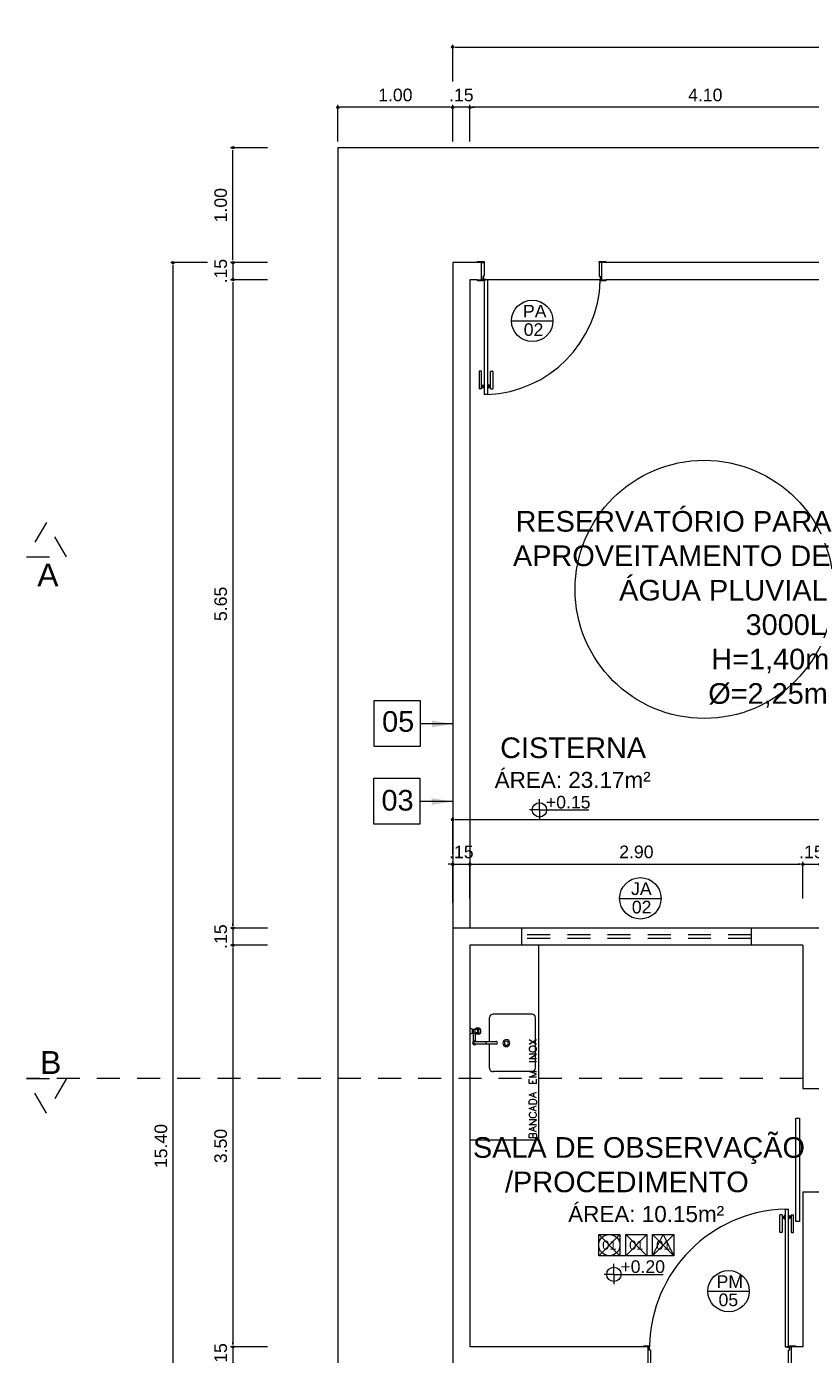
# Model space of a CAD drawing. Header units: millimetres. Extents: x 2125 to 3408, y 1171 to 1686.
# Drawn here: x 2411.67 to 2418.51, y 1525.51 to 1537.09 of the extents above; entities that cross this region are included whole.
import ezdxf
from ezdxf.enums import TextEntityAlignment as Align

# ---------------------------------------------------------------- set-up
doc = ezdxf.new("R2010")
doc.units = ezdxf.units.MM
doc.linetypes.add('CONTORNO_QUADRO_T', pattern=[0.35, 0.2, -0.15])
for name, color, linetype in [('APCOZ', 7, 'Continuous'), ('APCOZ-I', 251, 'Continuous'), ('at_Entity', 7, 'Continuous'), ('CALÇADA', 252, 'Continuous'), ('cotas', 7, 'Continuous'), ('ESQUADRIA', 3, 'Continuous'), ('ESQUADRIAS', 7, 'Continuous'), ('Esquadrias portas', 7, 'Continuous'), ('Esquadrias_Portas', 2, 'Continuous'), ('JANELA2', 1, 'Continuous'), ('LAYOUT', 7, 'Continuous'), ('Layout_Equipamentos', 7, 'Continuous'), ('linha de corte', 1, 'Continuous'), ('PAREDE', 4, 'Continuous'), ('soleira piso', 7, 'Continuous'), ('TEXTO01', 7, 'Continuous'), ('TEXTO02', 3, 'Continuous'), ('TEXTO03', 2, 'Continuous'), ('TEXTO_ESP_FORRO', 62, 'Continuous'), ('TEXTO_ESP_PAREDES', 10, 'Continuous'), ('TEXTO_ESP_PISO', 150, 'Continuous')]:
    doc.layers.add(name, color=color, linetype=linetype)
doc.styles.add('ARIAL', font='sanss___.ttf')
doc.styles.add('ROMANS', font='arial.ttf')
doc.styles.get("Standard").update_dxf_attribs({"font": 'arial.ttf'})
doc.styles.add('TEXTO1', font='swissko.ttf', dxfattribs={"width": 0.6, "height": 0.1})
doc.dimstyles.new('ESCALA75', dxfattribs={"dimtxt": 0.11, "dimasz": 0.02, "dimexe": 0.02, "dimexo": 0.04, "dimgap": 0.05, "dimtad": 1, "dimzin": 4, "dimdsep": 46, "dimtxsty": 'ROMANS', "dimblk1": 'PPC', "dimblk2": 'PPC', "dimsah": 1, "dimcen": 0.02, "dimclrd": 7, "dimclre": 7, "dimclrt": 3, "dimazin": 1, "dimtfac": 1, "dimtix": 1, "dimtmove": 0, "dimatfit": 3, "dimldrblk": 'PPC', "dimfxl": 0, "dimtolj": 1, "dimtzin": 12, "dimarcsym": 0})

# ---------------------------------------------------------------- blocks, each defined once
blk = doc.blocks.new('new block1')
at = {"layer": 'ESQUADRIAS', "color": 3, "linetype": 'Continuous'}
for p, q in [((-0.135, 1.16), (-0.135, 1.311)), ((-0.115, 1.311), (-0.115, 1.16)), ((-0.092, 1.27), (-0.092, 1.31)), ((-0.058, 1.27), (-0.058, 1.31)), ((-0.035, 1.311), (-0.035, 1.16)), ((-0.015, 1.16), (-0.015, 1.311)), ((-0.118, 1.157), (-0.132, 1.157)), ((-0.032, 1.157), (-0.018, 1.157))]:
    blk.add_line(p, q, dxfattribs=at)
at = {"layer": 'ESQUADRIAS', "color": 3}
for p, q in [((-0.115, 1.311), (-0.135, 1.311)), ((-0.115, 1.3), (-0.092, 1.3)), ((-0.115, 1.29), (-0.092, 1.29)), ((-0.115, 1.28), (-0.092, 1.28)), ((-0.092, 1.31), (-0.09, 1.31)), ((-0.058, 1.31), (-0.06, 1.31)), ((-0.035, 1.3), (-0.058, 1.3)), ((-0.035, 1.29), (-0.058, 1.29)), ((-0.035, 1.28), (-0.058, 1.28)), ((-0.035, 1.311), (-0.015, 1.311)), ((-0.092, 1.27), (-0.09, 1.27)), ((-0.058, 1.27), (-0.06, 1.27))]:
    blk.add_line(p, q, dxfattribs=at)
at = {"layer": 'ESQUADRIAS', "color": 2}
for p, q in [((-0.09, 1.36), (-0.09, 0.16)), ((-0.09, 1.36), (-0.06, 1.36)), ((-0.06, 0.16), (-0.06, 1.36)), ((-0.09, 0.16), (-0.06, 0.16))]:
    blk.add_line(p, q, dxfattribs=at)
at = {"layer": 'ESQUADRIAS'}
for p, q in [((-0.066, 0.159), (-0.063, 0.159)), ((-0.052, 0.144), (-0.052, 0.147))]:
    blk.add_line(p, q, dxfattribs=at)
at = {"layer": 'ESQUADRIAS', "color": 3}
for points in [[(-1.32, 0.17), (-1.27, 0.17), (-1.27, 0.16), (-1.32, 0.16)], [(-0.05, 0.17), (0, 0.17), (0, 0.16), (-0.05, 0.16)], [(-1.32, 0.01), (-1.26, 0.01), (-1.26, 0), (-1.32, 0)], [(-0.06, 0.01), (-0.035, 0.01), (0, 0.01), (0, 0), (-0.06, 0)]]:
    blk.add_lwpolyline(points, close=True, dxfattribs=at)
at = {"layer": 'ESQUADRIAS', "color": 2}
for points in [[(-1.26, 0.13), (-1.27, 0.13), (-1.27, 0.16), (-1.285, 0.16), (-1.285, 0.01), (-1.26, 0.01)], [(-0.06, 0.13), (-0.05, 0.13), (-0.05, 0.16), (-0.035, 0.16), (-0.035, 0.01), (-0.06, 0.01)]]:
    blk.add_lwpolyline(points, close=True, dxfattribs=at)
at = {"layer": 'ESQUADRIAS', "color": 1}
for points in [[(-0.054, 0.159, -0.236068), (-0.052, 0.16), (-0.055, 0.16), (-0.075, 0.16), (-0.075, 0.159)], [(-0.051, 0.156, 0.236068), (-0.05, 0.158), (-0.05, 0.155), (-0.05, 0.135), (-0.051, 0.135)]]:
    blk.add_lwpolyline(points, format="xyb", close=True, dxfattribs=at)
at = {"layer": 'ESQUADRIAS'}
for points in [[(-0.067, 0.158), (-0.066, 0.159), (-0.066, 0.159)], [(-0.065, 0.158), (-0.065, 0.158), (-0.067, 0.158), (-0.067, 0.158), (-0.062, 0.158), (-0.062, 0.158), (-0.065, 0.158), (-0.065, 0.158)], [(-0.062, 0.158), (-0.063, 0.159), (-0.063, 0.159)], [(-0.052, 0.148), (-0.052, 0.147), (-0.051, 0.147)], [(-0.052, 0.145), (-0.052, 0.145), (-0.052, 0.143), (-0.052, 0.143), (-0.052, 0.148), (-0.052, 0.148), (-0.052, 0.145), (-0.052, 0.145)], [(-0.052, 0.143), (-0.052, 0.144), (-0.051, 0.144)]]:
    blk.add_lwpolyline(points, dxfattribs=at)
at = {"layer": 'ESQUADRIAS', "color": 1}
blk.add_circle((-0.052, 0.158), 0.0025, dxfattribs=at)
at = {"layer": 'ESQUADRIAS', "color": 3, "linetype": 'Continuous'}
for centre, start, end in [((-0.132, 1.16), 180, 260.5377), ((-0.118, 1.16), 260.5377, 360), ((-0.032, 1.16), 180, 279.4623), ((-0.018, 1.16), 279.4623, 0)]:
    blk.add_arc(centre, 0.003, start, end, dxfattribs=at)
at = {"layer": 'Esquadrias portas'}
blk.add_arc((-0.052, 0.142), 1.219, 91.7966, 178.6909, dxfattribs=at)
blk = doc.blocks.new('PPC')
at = {"color": 2}
blk.add_circle((0, 0), 0.5, dxfattribs=at)
blk = doc.blocks.new('*D60')
at = {"layer": 'cotas', "color": 7, "lineweight": -2, "transparency": 16777216}
for p, q in [((2413.769, 1535.031), (2413.449, 1535.031)), ((2413.469, 1535.051), (2413.469, 1535.071)), ((2413.469, 1535.031), (2413.469, 1534.881)), ((2413.769, 1534.881), (2413.449, 1534.881)), ((2413.469, 1534.861), (2413.469, 1534.841))]:
    blk.add_line(p, q, dxfattribs=at)
at = {"layer": 'DEFPOINTS', "color": 0, "transparency": 16777216}
for p in [(2413.948, 1535.031), (2413.469, 1534.881), (2414.098, 1534.881)]:
    blk.add_point(p, dxfattribs=at)
at = {"layer": 'cotas', "color": 7, "lineweight": -2, "transparency": 16777216, "xscale": 0.02, "yscale": 0.02, "zscale": 0.02}
for p, rotation in [((2413.469, 1535.031), 270), ((2413.469, 1534.881), 90)]:
    blk.add_blockref('PPC', p, dxfattribs=dict(at, rotation=rotation))
at = {"layer": 'cotas', "color": 3, "transparency": 16777216, "insert": (2413.363, 1534.956), "char_height": 0.11, "attachment_point": 5, "rotation": 90, "style": 'ROMANS'}
blk.add_mtext('\\A1;.15', dxfattribs=at)
blk = doc.blocks.new('*D61')
at = {"layer": 'cotas', "color": 7, "lineweight": -2, "transparency": 16777216}
for p, q in [((2413.769, 1529.081), (2413.449, 1529.081)), ((2413.469, 1529.061), (2413.469, 1525.601)), ((2413.769, 1525.581), (2413.449, 1525.581))]:
    blk.add_line(p, q, dxfattribs=at)
at = {"layer": 'DEFPOINTS', "color": 0, "transparency": 16777216}
for p in [(2414.098, 1529.081), (2413.469, 1525.581), (2414.098, 1525.581)]:
    blk.add_point(p, dxfattribs=at)
at = {"layer": 'cotas', "color": 7, "lineweight": -2, "transparency": 16777216, "xscale": 0.02, "yscale": 0.02, "zscale": 0.02}
for p, rotation in [((2413.469, 1529.081), 90), ((2413.469, 1525.581), 270)]:
    blk.add_blockref('PPC', p, dxfattribs=dict(at, rotation=rotation))
at = {"layer": 'cotas', "color": 3, "transparency": 16777216, "insert": (2413.363, 1527.331), "char_height": 0.11, "attachment_point": 5, "rotation": 90, "style": 'ROMANS'}
blk.add_mtext('\\A1;3.50', dxfattribs=at)
blk = doc.blocks.new('*D62')
at = {"layer": 'cotas', "color": 7, "lineweight": -2, "transparency": 16777216}
for p, q in [((2413.769, 1525.581), (2413.449, 1525.581)), ((2413.469, 1525.601), (2413.469, 1525.621)), ((2413.469, 1525.581), (2413.469, 1525.431)), ((2413.769, 1525.431), (2413.449, 1525.431)), ((2413.469, 1525.411), (2413.469, 1525.391))]:
    blk.add_line(p, q, dxfattribs=at)
at = {"layer": 'DEFPOINTS', "color": 0, "transparency": 16777216}
for p in [(2414.098, 1525.581), (2413.469, 1525.431), (2414.105, 1525.431)]:
    blk.add_point(p, dxfattribs=at)
at = {"layer": 'cotas', "color": 7, "lineweight": -2, "transparency": 16777216, "xscale": 0.02, "yscale": 0.02, "zscale": 0.02}
for p, rotation in [((2413.469, 1525.581), 270), ((2413.469, 1525.431), 90)]:
    blk.add_blockref('PPC', p, dxfattribs=dict(at, rotation=rotation))
at = {"layer": 'cotas', "color": 3, "transparency": 16777216, "insert": (2413.363, 1525.506), "char_height": 0.11, "attachment_point": 5, "rotation": 90, "style": 'ROMANS'}
blk.add_mtext('\\A1;.15', dxfattribs=at)
blk = doc.blocks.new('*D79')
at = {"layer": 'cotas', "color": 7, "lineweight": -2, "transparency": 16777216}
for p, q in [((2415.364, 1529.787), (2415.344, 1529.787)), ((2415.384, 1529.487), (2415.384, 1529.807)), ((2415.384, 1529.787), (2415.534, 1529.787)), ((2415.534, 1529.487), (2415.534, 1529.807)), ((2415.554, 1529.787), (2415.574, 1529.787))]:
    blk.add_line(p, q, dxfattribs=at)
at = {"layer": 'DEFPOINTS', "color": 0, "transparency": 16777216}
for p in [(2415.534, 1529.787), (2415.384, 1528.853), (2415.534, 1528.703)]:
    blk.add_point(p, dxfattribs=at)
at = {"layer": 'cotas', "color": 7, "lineweight": -2, "transparency": 16777216, "xscale": 0.02, "yscale": 0.02, "zscale": 0.02}
blk.add_blockref('PPC', (2415.384, 1529.787), dxfattribs=at)
at = {"layer": 'cotas', "color": 7, "lineweight": -2, "transparency": 16777216, "xscale": 0.02, "yscale": 0.02, "zscale": 0.02, "rotation": 180}
blk.add_blockref('PPC', (2415.534, 1529.787), dxfattribs=at)
at = {"layer": 'cotas', "color": 3, "transparency": 16777216, "insert": (2415.459, 1529.894), "char_height": 0.11, "attachment_point": 5, "style": 'ROMANS'}
blk.add_mtext('\\A1;.15', dxfattribs=at)
blk = doc.blocks.new('*D80')
at = {"layer": 'cotas', "color": 7, "lineweight": -2, "transparency": 16777216}
for p, q in [((2415.534, 1529.487), (2415.534, 1529.807)), ((2415.554, 1529.787), (2418.414, 1529.787)), ((2418.434, 1529.487), (2418.434, 1529.807))]:
    blk.add_line(p, q, dxfattribs=at)
at = {"layer": 'DEFPOINTS', "color": 0, "transparency": 16777216}
for p in [(2418.434, 1529.787), (2415.534, 1528.703), (2418.434, 1528.703)]:
    blk.add_point(p, dxfattribs=at)
at = {"layer": 'cotas', "color": 7, "lineweight": -2, "transparency": 16777216, "xscale": 0.02, "yscale": 0.02, "zscale": 0.02, "rotation": 180}
blk.add_blockref('PPC', (2415.534, 1529.787), dxfattribs=at)
at = {"layer": 'cotas', "color": 7, "lineweight": -2, "transparency": 16777216, "xscale": 0.02, "yscale": 0.02, "zscale": 0.02}
blk.add_blockref('PPC', (2418.434, 1529.787), dxfattribs=at)
at = {"layer": 'cotas', "color": 3, "transparency": 16777216, "insert": (2416.984, 1529.894), "char_height": 0.11, "attachment_point": 5, "style": 'ROMANS'}
blk.add_mtext('\\A1;2.90', dxfattribs=at)
blk = doc.blocks.new('*D81')
at = {"layer": 'cotas', "color": 7, "lineweight": -2, "transparency": 16777216}
for p, q in [((2418.414, 1529.787), (2418.394, 1529.787)), ((2418.434, 1529.487), (2418.434, 1529.807)), ((2418.434, 1529.787), (2418.584, 1529.787)), ((2418.584, 1529.487), (2418.584, 1529.807)), ((2418.604, 1529.787), (2418.624, 1529.787))]:
    blk.add_line(p, q, dxfattribs=at)
at = {"layer": 'DEFPOINTS', "color": 0, "transparency": 16777216}
for p in [(2418.584, 1529.787), (2418.434, 1528.703), (2418.584, 1528.703)]:
    blk.add_point(p, dxfattribs=at)
at = {"layer": 'cotas', "color": 7, "lineweight": -2, "transparency": 16777216, "xscale": 0.02, "yscale": 0.02, "zscale": 0.02}
blk.add_blockref('PPC', (2418.434, 1529.787), dxfattribs=at)
at = {"layer": 'cotas', "color": 7, "lineweight": -2, "transparency": 16777216, "xscale": 0.02, "yscale": 0.02, "zscale": 0.02, "rotation": 180}
blk.add_blockref('PPC', (2418.584, 1529.787), dxfattribs=at)
at = {"layer": 'cotas', "color": 3, "transparency": 16777216, "insert": (2418.509, 1529.894), "char_height": 0.11, "attachment_point": 5, "style": 'ROMANS'}
blk.add_mtext('\\A1;.15', dxfattribs=at)
blk = doc.blocks.new('*D98')
at = {"layer": 'cotas', "color": 7, "lineweight": -2, "transparency": 16777216}
for p, q in [((2415.384, 1529.876), (2415.384, 1530.196)), ((2415.404, 1530.176), (2426.764, 1530.176)), ((2426.784, 1529.876), (2426.784, 1530.196))]:
    blk.add_line(p, q, dxfattribs=at)
at = {"layer": 'DEFPOINTS', "color": 0, "transparency": 16777216}
for p in [(2426.784, 1530.176), (2415.384, 1529.331), (2426.784, 1529.331)]:
    blk.add_point(p, dxfattribs=at)
at = {"layer": 'cotas', "color": 7, "lineweight": -2, "transparency": 16777216, "xscale": 0.02, "yscale": 0.02, "zscale": 0.02, "rotation": 180}
blk.add_blockref('PPC', (2415.384, 1530.176), dxfattribs=at)
at = {"layer": 'cotas', "color": 7, "lineweight": -2, "transparency": 16777216, "xscale": 0.02, "yscale": 0.02, "zscale": 0.02}
blk.add_blockref('PPC', (2426.784, 1530.176), dxfattribs=at)
at = {"layer": 'cotas', "color": 3, "transparency": 16777216, "insert": (2421.084, 1530.283), "char_height": 0.11, "attachment_point": 5, "style": 'ROMANS'}
blk.add_mtext('\\A1;11.40', dxfattribs=at)
blk = doc.blocks.new('new block16')
at = {"layer": 'APCOZ'}
for p, q in [((-0.579, 0.969), (-0.601, 0.98)), ((-0.579, 0.934), (-0.601, 0.923)), ((-0.579, 0.969), (-0.555, 0.969)), ((-0.579, 0.934), (-0.57, 0.934)), ((-0.57, 0.864), (-0.57, 0.934)), ((-0.55, 0.864), (-0.55, 0.929)), ((-0.521, 0.976), (-0.543, 0.976)), ((-0.546, 0.86), (-0.375, 0.86)), ((-0.546, 0.84), (-0.375, 0.84)), ((-0.521, 0.926), (-0.543, 0.926))]:
    blk.add_line(p, q, dxfattribs=at)
at = {"layer": 'APCOZ', "linetype": 'Continuous'}
for points in [[(-0.543, 0.976, 0), (-0.546, 0.976, 0), (-0.548, 0.975, 0), (-0.551, 0.973, 0), (-0.553, 0.971, 0), (-0.555, 0.969, 0)], [(-0.55, 0.929, 0), (-0.549, 0.928, 0), (-0.547, 0.927, 0), (-0.546, 0.927, 0), (-0.544, 0.926, 0), (-0.543, 0.926, 0)], [(-0.521, 0.926, 0), (-0.518, 0.927, 0), (-0.514, 0.928, 0), (-0.512, 0.93, 0), (-0.509, 0.933, 0), (-0.507, 0.936, 0), (-0.505, 0.94, 0), (-0.504, 0.944, 0), (-0.504, 0.949, 0), (-0.504, 0.953, 0), (-0.504, 0.958, 0), (-0.505, 0.962, 0), (-0.507, 0.966, 0), (-0.509, 0.969, 0), (-0.512, 0.972, 0), (-0.514, 0.974, 0), (-0.518, 0.976, 0), (-0.521, 0.976, 0)]]:
    blk.add_polyline3d(points, dxfattribs=at)
at = {"layer": 'APCOZ'}
for centre, radius, start, end in [((-0.56, 0.85), 0.0173, 125.4187, 234.5813), ((-0.56, 0.85), 0.0173, 234.5813, 305.4187), ((-0.56, 0.85), 0.0173, 35.4187, 54.5813), ((-0.56, 0.85), 0.0173, 305.4187, 324.5813), ((-0.37, 0.85), 0.0112, 243.7208, 116.2792)]:
    blk.add_arc(centre, radius, start, end, dxfattribs=at)
at = {"layer": 'APCOZ-I'}
for p, q in [((-0.579, 0.969), (-0.579, 0.934)), ((-0.57, 0.934), (-0.555, 0.934)), ((-0.535, 0.967), (-0.556, 0.967)), ((-0.535, 0.936), (-0.556, 0.936)), ((-0.564, 0.86), (-0.546, 0.86)), ((-0.564, 0.84), (-0.546, 0.84)), ((-0.375, 0.86), (-0.37, 0.86)), ((-0.375, 0.84), (-0.37, 0.84))]:
    blk.add_line(p, q, dxfattribs=at)
at = {"layer": 'APCOZ-I', "linetype": 'Continuous'}
for points in [[(-0.555, 0.969, 0), (-0.555, 0.969, 0), (-0.556, 0.968, 0), (-0.556, 0.968, 0), (-0.556, 0.968, 0), (-0.556, 0.968, 0)], [(-0.556, 0.935, 0), (-0.556, 0.935, 0), (-0.556, 0.934, 0), (-0.556, 0.934, 0), (-0.555, 0.934, 0), (-0.555, 0.934, 0)], [(-0.555, 0.934, 0), (-0.554, 0.932, 0), (-0.553, 0.931, 0), (-0.552, 0.93, 0), (-0.551, 0.929, 0), (-0.55, 0.929, 0)], [(-0.521, 0.976, 0), (-0.524, 0.976, 0), (-0.527, 0.975, 0), (-0.53, 0.973, 0), (-0.532, 0.971, 0), (-0.534, 0.968, 0)], [(-0.534, 0.935, 0), (-0.532, 0.932, 0), (-0.53, 0.929, 0), (-0.527, 0.928, 0), (-0.524, 0.927, 0), (-0.521, 0.926, 0)], [(-0.518, 0.971, 0), (-0.52, 0.97, 0), (-0.522, 0.969, 0), (-0.524, 0.967, 0), (-0.525, 0.965, 0), (-0.527, 0.961, 0), (-0.528, 0.958, 0), (-0.528, 0.954, 0), (-0.528, 0.95, 0), (-0.528, 0.946, 0), (-0.527, 0.943, 0), (-0.526, 0.939, 0), (-0.525, 0.936, 0), (-0.523, 0.934, 0), (-0.521, 0.933, 0), (-0.519, 0.932, 0), (-0.517, 0.932, 0), (-0.514, 0.933, 0), (-0.512, 0.934, 0), (-0.511, 0.936, 0), (-0.509, 0.939, 0), (-0.508, 0.943, 0), (-0.507, 0.946, 0), (-0.507, 0.95, 0), (-0.507, 0.954, 0), (-0.508, 0.958, 0), (-0.509, 0.961, 0), (-0.51, 0.965, 0), (-0.511, 0.967, 0), (-0.513, 0.969, 0), (-0.515, 0.97, 0), (-0.518, 0.971, 0)]]:
    blk.add_polyline3d(points, dxfattribs=at)
at = {"layer": 'APCOZ-I'}
for centre, radius, start, end in [((-0.876, 0.951), 0.279, 354.3752, 5.6248), ((-0.65, 0.951), 0.0816, 347.5382, 12.4618), ((-0.554, 0.967), 0.002, 148.4325, 195.6861), ((-0.609, 0.951), 0.0549, 344.3139, 15.6861), ((-0.554, 0.936), 0.002, 164.314, 211.5675), ((-0.533, 0.967), 0.002, 147.8441, 206.0251), ((-0.533, 0.936), 0.002, 153.9749, 212.1559), ((-0.565, 0.951), 0.0335, 333.9749, 26.0251), ((-0.56, 0.85), 0.0126, 52.2518, 307.7482), ((-0.56, 0.85), 0.0173, 54.5813, 125.4187), ((-0.543, 0.85), 0.0233, 154.5555, 205.4445), ((-0.437, 0.85), 0.0233, 154.5555, 205.4445), ((-0.37, 0.85), 0.01, 270, 90)]:
    blk.add_arc(centre, radius, start, end, dxfattribs=at)
at = {"layer": 'at_Entity', "color": 0}
for p, q in [((0, 0), (0, 1.7)), ((-0.059, 1.099), (-0.398, 1.099)), ((-0.03, 0.63), (-0.03, 1.07)), ((-0.083, 0.837), (-0.021, 0.879)), ((-0.083, 0.879), (-0.021, 0.837)), ((-0.074, 0.814), (-0.08, 0.807)), ((-0.068, 0.818), (-0.074, 0.814)), ((-0.059, 0.82), (-0.068, 0.818)), ((-0.044, 0.82), (-0.059, 0.82)), ((-0.036, 0.818), (-0.044, 0.82)), ((-0.03, 0.814), (-0.036, 0.818)), ((-0.023, 0.807), (-0.03, 0.814)), ((-0.08, 0.807), (-0.083, 0.803)), ((-0.083, 0.803), (-0.083, 0.79)), ((-0.083, 0.79), (-0.08, 0.784)), ((-0.083, 0.71), (-0.021, 0.752)), ((-0.021, 0.752), (-0.083, 0.752)), ((-0.021, 0.71), (-0.083, 0.71)), ((-0.08, 0.784), (-0.074, 0.778)), ((-0.074, 0.778), (-0.068, 0.775)), ((-0.068, 0.775), (-0.059, 0.771)), ((-0.059, 0.771), (-0.044, 0.771)), ((-0.044, 0.771), (-0.036, 0.775)), ((-0.036, 0.775), (-0.03, 0.778)), ((-0.03, 0.778), (-0.023, 0.784)), ((-0.021, 0.803), (-0.023, 0.807)), ((-0.023, 0.784), (-0.021, 0.79)), ((-0.021, 0.79), (-0.021, 0.803)), ((-0.059, 0.6), (-0.398, 0.6)), ((-0.083, 0.687), (-0.021, 0.687)), ((-0.021, 0.577), (-0.083, 0.6)), ((-0.083, 0.6), (-0.021, 0.6)), ((-0.083, 0.551), (-0.021, 0.577)), ((-0.021, 0.551), (-0.083, 0.551)), ((-0.083, 0.496), (-0.083, 0.534)), ((-0.021, 0.496), (-0.083, 0.496)), ((-0.053, 0.496), (-0.053, 0.519)), ((-0.021, 0.496), (-0.021, 0.534)), ((-0.083, 0.395), (-0.021, 0.418)), ((-0.021, 0.371), (-0.083, 0.395)), ((-0.08, 0.346), (-0.074, 0.352)), ((-0.074, 0.352), (-0.068, 0.356)), ((-0.068, 0.356), (-0.059, 0.359)), ((-0.059, 0.359), (-0.044, 0.359)), ((-0.044, 0.359), (-0.036, 0.356)), ((-0.042, 0.38), (-0.042, 0.409)), ((-0.036, 0.356), (-0.03, 0.352)), ((-0.03, 0.352), (-0.023, 0.346)), ((-0.083, 0.337), (-0.08, 0.346)), ((-0.083, 0.316), (-0.083, 0.337)), ((-0.021, 0.316), (-0.083, 0.316)), ((-0.083, 0.278), (-0.021, 0.301)), ((-0.021, 0.255), (-0.083, 0.278)), ((-0.08, 0.234), (-0.083, 0.227)), ((-0.074, 0.24), (-0.08, 0.234)), ((-0.068, 0.242), (-0.074, 0.24)), ((-0.042, 0.263), (-0.042, 0.293)), ((-0.03, 0.24), (-0.036, 0.242)), ((-0.023, 0.234), (-0.03, 0.24)), ((-0.023, 0.346), (-0.021, 0.337)), ((-0.021, 0.227), (-0.023, 0.234)), ((-0.021, 0.337), (-0.021, 0.316)), ((-0.083, 0.227), (-0.083, 0.217)), ((-0.083, 0.217), (-0.08, 0.21)), ((-0.083, 0.136), (-0.021, 0.177)), ((-0.021, 0.177), (-0.083, 0.177)), ((-0.021, 0.136), (-0.083, 0.136)), ((-0.083, 0.096), (-0.021, 0.122)), ((-0.08, 0.21), (-0.074, 0.204)), ((-0.074, 0.204), (-0.068, 0.2)), ((-0.068, 0.2), (-0.059, 0.198)), ((-0.059, 0.198), (-0.044, 0.198)), ((-0.044, 0.198), (-0.036, 0.2)), ((-0.036, 0.2), (-0.03, 0.204)), ((-0.03, 0.204), (-0.023, 0.21)), ((-0.023, 0.21), (-0.021, 0.217)), ((-0.021, 0.217), (-0.021, 0.227)), ((0, 0), (-0.601, 0)), ((-0.021, 0.073), (-0.083, 0.096)), ((-0.083, 0.045), (-0.08, 0.056)), ((-0.083, 0.02), (-0.083, 0.045)), ((-0.021, 0.02), (-0.083, 0.02)), ((-0.08, 0.056), (-0.076, 0.058)), ((-0.076, 0.058), (-0.072, 0.06)), ((-0.072, 0.06), (-0.066, 0.06)), ((-0.066, 0.06), (-0.059, 0.058)), ((-0.059, 0.058), (-0.057, 0.056)), ((-0.057, 0.056), (-0.053, 0.045)), ((-0.053, 0.045), (-0.051, 0.056)), ((-0.053, 0.045), (-0.053, 0.02)), ((-0.051, 0.056), (-0.047, 0.058)), ((-0.047, 0.058), (-0.042, 0.06)), ((-0.042, 0.081), (-0.042, 0.111)), ((-0.042, 0.06), (-0.032, 0.06)), ((-0.032, 0.06), (-0.028, 0.058)), ((-0.028, 0.058), (-0.023, 0.056)), ((-0.023, 0.056), (-0.021, 0.045)), ((-0.021, 0.045), (-0.021, 0.02))]:
    blk.add_line(p, q, dxfattribs=at)
for centre, radius, start, end in [((-0.399, 1.069), 0.0307, 88.1044, 177.9457), ((-0.06, 1.069), 0.0308, 2.0624, 87.9376), ((-0.282, 0.847), 0.0307, 90, 180), ((-0.282, 0.847), 0.0307, 180, 270), ((-0.282, 0.847), 0.018, 90, 180), ((-0.282, 0.847), 0.018, 180, 270), ((-0.282, 0.847), 0.0307, 360, 90), ((-0.282, 0.847), 0.018, 360, 90), ((-0.282, 0.847), 0.018, 270, 0), ((-0.282, 0.847), 0.0307, 270, 0), ((-0.402, 0.627), 0.0277, 175.3276, 278.6223), ((-0.057, 0.627), 0.0273, 264.9724, 5.0276)]:
    blk.add_arc(centre, radius, start, end, dxfattribs=at)
at = {"layer": 'Layout_Equipamentos'}
for p, q in [((-0.43, 0.86), (-0.43, 1.07)), ((-0.43, 0.63), (-0.43, 0.84))]:
    blk.add_line(p, q, dxfattribs=at)
blk = doc.blocks.new('*D107')
at = {"layer": 'cotas', "color": 7, "lineweight": -2, "transparency": 16777216}
for p, q in [((2415.534, 1536.085), (2415.534, 1536.405)), ((2419.614, 1536.385), (2415.554, 1536.385)), ((2419.634, 1536.085), (2419.634, 1536.405))]:
    blk.add_line(p, q, dxfattribs=at)
at = {"layer": 'DEFPOINTS', "color": 0, "transparency": 16777216}
for p in [(2415.534, 1536.385), (2415.534, 1535.445), (2419.634, 1535.445)]:
    blk.add_point(p, dxfattribs=at)
at = {"layer": 'cotas', "color": 7, "lineweight": -2, "transparency": 16777216, "xscale": 0.02, "yscale": 0.02, "zscale": 0.02, "rotation": 180}
blk.add_blockref('PPC', (2415.534, 1536.385), dxfattribs=at)
at = {"layer": 'cotas', "color": 7, "lineweight": -2, "transparency": 16777216, "xscale": 0.02, "yscale": 0.02, "zscale": 0.02}
blk.add_blockref('PPC', (2419.634, 1536.385), dxfattribs=at)
at = {"layer": 'cotas', "color": 3, "transparency": 16777216, "insert": (2417.584, 1536.491), "char_height": 0.11, "attachment_point": 5, "style": 'ROMANS'}
blk.add_mtext('\\A1;4.10', dxfattribs=at)
blk = doc.blocks.new('*D108')
at = {"layer": 'cotas', "color": 7, "lineweight": -2, "transparency": 16777216}
for p, q in [((2415.364, 1536.385), (2415.344, 1536.385)), ((2415.384, 1536.085), (2415.384, 1536.405)), ((2415.534, 1536.385), (2415.384, 1536.385)), ((2415.534, 1536.085), (2415.534, 1536.405)), ((2415.554, 1536.385), (2415.574, 1536.385))]:
    blk.add_line(p, q, dxfattribs=at)
at = {"layer": 'DEFPOINTS', "color": 0, "transparency": 16777216}
for p in [(2415.384, 1536.385), (2415.384, 1535.595), (2415.534, 1535.445)]:
    blk.add_point(p, dxfattribs=at)
at = {"layer": 'cotas', "color": 7, "lineweight": -2, "transparency": 16777216, "xscale": 0.02, "yscale": 0.02, "zscale": 0.02}
blk.add_blockref('PPC', (2415.384, 1536.385), dxfattribs=at)
at = {"layer": 'cotas', "color": 7, "lineweight": -2, "transparency": 16777216, "xscale": 0.02, "yscale": 0.02, "zscale": 0.02, "rotation": 180}
blk.add_blockref('PPC', (2415.534, 1536.385), dxfattribs=at)
at = {"layer": 'cotas', "color": 3, "transparency": 16777216, "insert": (2415.459, 1536.491), "char_height": 0.11, "attachment_point": 5, "style": 'ROMANS'}
blk.add_mtext('\\A1;.15', dxfattribs=at)
blk = doc.blocks.new('new block2')
at = {"layer": 'ESQUADRIAS', "color": 2}
for p, q in [((-0.09, 1.16), (-0.09, 0.16)), ((-0.09, 1.16), (-0.06, 1.16)), ((-0.06, 0.16), (-0.06, 1.16)), ((-0.09, 0.16), (-0.06, 0.16))]:
    blk.add_line(p, q, dxfattribs=at)
at = {"layer": 'ESQUADRIAS', "color": 3, "linetype": 'Continuous'}
for p, q in [((-0.135, 0.96), (-0.135, 1.111)), ((-0.115, 1.111), (-0.115, 0.96)), ((-0.092, 1.07), (-0.092, 1.11)), ((-0.058, 1.07), (-0.058, 1.11)), ((-0.035, 1.111), (-0.035, 0.96)), ((-0.015, 0.96), (-0.015, 1.111)), ((-0.118, 0.957), (-0.132, 0.957)), ((-0.032, 0.957), (-0.018, 0.957))]:
    blk.add_line(p, q, dxfattribs=at)
at = {"layer": 'ESQUADRIAS', "color": 3}
for p, q in [((-0.115, 1.111), (-0.135, 1.111)), ((-0.115, 1.1), (-0.092, 1.1)), ((-0.115, 1.09), (-0.092, 1.09)), ((-0.115, 1.08), (-0.092, 1.08)), ((-0.092, 1.11), (-0.09, 1.11)), ((-0.092, 1.07), (-0.09, 1.07)), ((-0.058, 1.11), (-0.06, 1.11)), ((-0.058, 1.07), (-0.06, 1.07)), ((-0.035, 1.1), (-0.058, 1.1)), ((-0.035, 1.09), (-0.058, 1.09)), ((-0.035, 1.08), (-0.058, 1.08)), ((-0.035, 1.111), (-0.015, 1.111))]:
    blk.add_line(p, q, dxfattribs=at)
at = {"layer": 'ESQUADRIAS'}
for p, q in [((-0.066, 0.159), (-0.063, 0.159)), ((-0.052, 0.144), (-0.052, 0.147))]:
    blk.add_line(p, q, dxfattribs=at)
at = {"layer": 'ESQUADRIAS', "color": 3}
for points in [[(-1.12, 0.17), (-1.07, 0.17), (-1.07, 0.16), (-1.12, 0.16)], [(-0.05, 0.17), (0, 0.17), (0, 0.16), (-0.05, 0.16)], [(-1.12, 0.01), (-1.06, 0.01), (-1.06, 0), (-1.12, 0)], [(-0.06, 0.01), (-0.035, 0.01), (0, 0.01), (0, 0), (-0.06, 0)]]:
    blk.add_lwpolyline(points, close=True, dxfattribs=at)
at = {"layer": 'ESQUADRIAS', "color": 2}
for points in [[(-1.06, 0.13), (-1.07, 0.13), (-1.07, 0.16), (-1.085, 0.16), (-1.085, 0.01), (-1.06, 0.01)], [(-0.06, 0.13), (-0.05, 0.13), (-0.05, 0.16), (-0.035, 0.16), (-0.035, 0.01), (-0.06, 0.01)]]:
    blk.add_lwpolyline(points, close=True, dxfattribs=at)
at = {"layer": 'ESQUADRIAS', "color": 1}
for points in [[(-0.054, 0.159, -0.236068), (-0.052, 0.16), (-0.055, 0.16), (-0.075, 0.16), (-0.075, 0.159)], [(-0.051, 0.156, 0.236068), (-0.05, 0.158), (-0.05, 0.155), (-0.05, 0.135), (-0.051, 0.135)]]:
    blk.add_lwpolyline(points, format="xyb", close=True, dxfattribs=at)
at = {"layer": 'ESQUADRIAS'}
for points in [[(-0.067, 0.158), (-0.066, 0.159), (-0.066, 0.159)], [(-0.065, 0.158), (-0.065, 0.158), (-0.067, 0.158), (-0.067, 0.158), (-0.062, 0.158), (-0.062, 0.158), (-0.065, 0.158), (-0.065, 0.158)], [(-0.062, 0.158), (-0.063, 0.159), (-0.063, 0.159)], [(-0.052, 0.148), (-0.052, 0.147), (-0.051, 0.147)], [(-0.052, 0.145), (-0.052, 0.145), (-0.052, 0.143), (-0.052, 0.143), (-0.052, 0.148), (-0.052, 0.148), (-0.052, 0.145), (-0.052, 0.145)], [(-0.052, 0.143), (-0.052, 0.144), (-0.051, 0.144)]]:
    blk.add_lwpolyline(points, dxfattribs=at)
at = {"layer": 'ESQUADRIAS', "color": 1}
blk.add_circle((-0.052, 0.158), 0.0025, dxfattribs=at)
at = {"layer": 'ESQUADRIAS', "color": 3, "linetype": 'Continuous'}
for centre, start, end in [((-0.132, 0.96), 180, 260.5377), ((-0.118, 0.96), 260.5377, 360), ((-0.032, 0.96), 180, 279.4623), ((-0.018, 0.96), 279.4623, 0)]:
    blk.add_arc(centre, 0.003, start, end, dxfattribs=at)
at = {"layer": 'Esquadrias portas'}
blk.add_arc((-0.047, 0.137), 1.024, 92.4121, 178.1744, dxfattribs=at)
blk = doc.blocks.new('Esp_Pis_Par_For_Esc100')
at = {"layer": 'DEFPOINTS'}
for p, q in [((0, 0.37), (0.37, 0)), ((0.37, 0.37), (0, 0)), ((0.47, 0.37), (0.84, 0)), ((0.84, 0.37), (0.47, 0)), ((0.94, 0.37), (1.31, 0)), ((1.31, 0.37), (0.94, 0)), ((0.47, 0), (0.37, 0)), ((0.94, 0), (0.84, 0))]:
    blk.add_line(p, q, dxfattribs=at)
for points in [[(0.37, 0.37), (0.37, 0), (0, 0), (0, 0.37)], [(1.31, 0.37), (1.31, 0), (0.94, 0), (0.94, 0.37)]]:
    blk.add_lwpolyline(points, close=True, dxfattribs=at)
at = {"layer": 'TEXTO_ESP_FORRO'}
blk.add_lwpolyline([(0.94, 0), (1.125, 0.37), (1.31, 0)], close=True, dxfattribs=at)
at = {"layer": 'TEXTO_ESP_PAREDES'}
blk.add_lwpolyline([(0.84, 0.37), (0.84, 0), (0.47, 0), (0.47, 0.37)], close=True, dxfattribs=at)
at = {"layer": 'TEXTO_ESP_PISO'}
blk.add_circle((0.185, 0.185), 0.185, dxfattribs=at)
at = {"layer": 'TEXTO_ESP_FORRO', "color": 3, "linetype": 'ByBlock', "style": 'ARIAL', "text_generation_flag": 6}
blk.add_attdef('FOR', text='', height=0.16, rotation=180, dxfattribs=at).set_placement((1.125, 0.185), align=Align.MIDDLE_CENTER)
at = {"layer": 'TEXTO_ESP_PAREDES', "color": 3, "linetype": 'ByBlock', "ltscale": 0.0001, "style": 'ARIAL', "text_generation_flag": 6}
blk.add_attdef('PAR', text='', height=0.16, rotation=180, dxfattribs=at).set_placement((0.655, 0.185), align=Align.MIDDLE_CENTER)
at = {"layer": 'TEXTO_ESP_PISO', "color": 3, "linetype": 'ByBlock', "style": 'ARIAL', "text_generation_flag": 6}
blk.add_attdef('PIS', text='', height=0.16, rotation=180, dxfattribs=at).set_placement((0.185, 0.185), align=Align.MIDDLE_CENTER)
blk = doc.blocks.new('*D265')
at = {"layer": 'cotas', "color": 7, "lineweight": -2, "transparency": 16777216}
for p, q in [((2415.384, 1536.609), (2415.384, 1536.929)), ((2415.404, 1536.909), (2460.164, 1536.909)), ((2460.184, 1536.609), (2460.184, 1536.929))]:
    blk.add_line(p, q, dxfattribs=at)
at = {"layer": 'DEFPOINTS', "color": 0, "transparency": 16777216}
for p in [(2460.184, 1536.909), (2415.384, 1535.031), (2460.184, 1535.031)]:
    blk.add_point(p, dxfattribs=at)
at = {"layer": 'cotas', "color": 7, "lineweight": -2, "transparency": 16777216, "xscale": 0.02, "yscale": 0.02, "zscale": 0.02, "rotation": 180}
blk.add_blockref('PPC', (2415.384, 1536.909), dxfattribs=at)
at = {"layer": 'cotas', "color": 7, "lineweight": -2, "transparency": 16777216, "xscale": 0.02, "yscale": 0.02, "zscale": 0.02}
blk.add_blockref('PPC', (2460.184, 1536.909), dxfattribs=at)
at = {"layer": 'cotas', "color": 3, "transparency": 16777216, "insert": (2437.784, 1537.015), "char_height": 0.11, "attachment_point": 5, "style": 'ROMANS'}
blk.add_mtext('\\A1;44.80', dxfattribs=at)
blk = doc.blocks.new('*D267')
at = {"layer": 'cotas', "color": 7, "lineweight": -2, "transparency": 16777216}
for p, q in [((2414.384, 1536.085), (2414.384, 1536.405)), ((2415.364, 1536.385), (2414.404, 1536.385)), ((2415.384, 1536.085), (2415.384, 1536.405))]:
    blk.add_line(p, q, dxfattribs=at)
at = {"layer": 'DEFPOINTS', "color": 0, "transparency": 16777216}
for p in [(2414.384, 1536.385), (2414.384, 1535.031), (2415.384, 1535.031)]:
    blk.add_point(p, dxfattribs=at)
at = {"layer": 'cotas', "color": 7, "lineweight": -2, "transparency": 16777216, "xscale": 0.02, "yscale": 0.02, "zscale": 0.02, "rotation": 180}
blk.add_blockref('PPC', (2414.384, 1536.385), dxfattribs=at)
at = {"layer": 'cotas', "color": 7, "lineweight": -2, "transparency": 16777216, "xscale": 0.02, "yscale": 0.02, "zscale": 0.02}
blk.add_blockref('PPC', (2415.384, 1536.385), dxfattribs=at)
at = {"layer": 'cotas', "color": 3, "transparency": 16777216, "insert": (2414.884, 1536.491), "char_height": 0.11, "attachment_point": 5, "style": 'ROMANS'}
blk.add_mtext('\\A1;1.00', dxfattribs=at)
blk = doc.blocks.new('*D118')
at = {"layer": 'cotas', "color": 7, "lineweight": -2, "transparency": 16777216}
for p, q in [((2413.769, 1534.881), (2413.449, 1534.881)), ((2413.469, 1534.861), (2413.469, 1529.251)), ((2413.769, 1529.231), (2413.449, 1529.231))]:
    blk.add_line(p, q, dxfattribs=at)
at = {"layer": 'DEFPOINTS', "color": 0, "transparency": 16777216}
for p in [(2414.098, 1534.881), (2413.469, 1529.231), (2414.098, 1529.231)]:
    blk.add_point(p, dxfattribs=at)
at = {"layer": 'cotas', "color": 7, "lineweight": -2, "transparency": 16777216, "xscale": 0.02, "yscale": 0.02, "zscale": 0.02}
for p, rotation in [((2413.469, 1534.881), 90), ((2413.469, 1529.231), 270)]:
    blk.add_blockref('PPC', p, dxfattribs=dict(at, rotation=rotation))
at = {"layer": 'cotas', "color": 3, "transparency": 16777216, "insert": (2413.363, 1532.056), "char_height": 0.11, "attachment_point": 5, "rotation": 90, "style": 'ROMANS'}
blk.add_mtext('\\A1;5.65', dxfattribs=at)
blk = doc.blocks.new('*D119')
at = {"layer": 'cotas', "color": 7, "lineweight": -2, "transparency": 16777216}
for p, q in [((2413.469, 1529.251), (2413.469, 1529.271)), ((2413.769, 1529.231), (2413.449, 1529.231)), ((2413.469, 1529.231), (2413.469, 1529.081)), ((2413.769, 1529.081), (2413.449, 1529.081)), ((2413.469, 1529.061), (2413.469, 1529.041))]:
    blk.add_line(p, q, dxfattribs=at)
at = {"layer": 'DEFPOINTS', "color": 0, "transparency": 16777216}
for p in [(2414.098, 1529.231), (2413.469, 1529.081), (2414.098, 1529.081)]:
    blk.add_point(p, dxfattribs=at)
at = {"layer": 'cotas', "color": 7, "lineweight": -2, "transparency": 16777216, "xscale": 0.02, "yscale": 0.02, "zscale": 0.02}
for p, rotation in [((2413.469, 1529.231), 270), ((2413.469, 1529.081), 90)]:
    blk.add_blockref('PPC', p, dxfattribs=dict(at, rotation=rotation))
at = {"layer": 'cotas', "color": 3, "transparency": 16777216, "insert": (2413.363, 1529.156), "char_height": 0.11, "attachment_point": 5, "rotation": 90, "style": 'ROMANS'}
blk.add_mtext('\\A1;.15', dxfattribs=at)
blk = doc.blocks.new('*D120')
at = {"layer": 'cotas', "color": 7, "lineweight": -2, "transparency": 16777216}
for p, q in [((2413.769, 1536.031), (2413.449, 1536.031)), ((2413.469, 1535.051), (2413.469, 1536.011)), ((2413.769, 1535.031), (2413.449, 1535.031))]:
    blk.add_line(p, q, dxfattribs=at)
at = {"layer": 'DEFPOINTS', "color": 0, "transparency": 16777216}
for p in [(2413.469, 1536.031), (2413.948, 1536.031), (2413.948, 1535.031)]:
    blk.add_point(p, dxfattribs=at)
at = {"layer": 'cotas', "color": 7, "lineweight": -2, "transparency": 16777216, "xscale": 0.02, "yscale": 0.02, "zscale": 0.02}
for p, rotation in [((2413.469, 1536.031), 90), ((2413.469, 1535.031), 270)]:
    blk.add_blockref('PPC', p, dxfattribs=dict(at, rotation=rotation))
at = {"layer": 'cotas', "color": 3, "transparency": 16777216, "insert": (2413.363, 1535.531), "char_height": 0.11, "attachment_point": 5, "rotation": 90, "style": 'ROMANS'}
blk.add_mtext('\\A1;1.00', dxfattribs=at)
blk = doc.blocks.new('*D121')
at = {"layer": 'DEFPOINTS', "color": 0, "linetype": 'Continuous', "transparency": 16777216}
for p in [(2412.948, 1535.031), (2413.948, 1535.031), (2413.948, 1519.631)]:
    blk.add_point(p, dxfattribs=at)
at = {"layer": 'PAREDE', "color": 7, "linetype": 'Continuous', "lineweight": -2, "transparency": 16777216}
for p, q in [((2413.248, 1535.031), (2412.928, 1535.031)), ((2412.948, 1519.651), (2412.948, 1535.011)), ((2413.248, 1519.631), (2412.928, 1519.631))]:
    blk.add_line(p, q, dxfattribs=at)
at = {"layer": 'PAREDE', "color": 7, "linetype": 'Continuous', "lineweight": -2, "transparency": 16777216, "xscale": 0.02, "yscale": 0.02, "zscale": 0.02}
for p, rotation in [((2412.948, 1535.031), 90), ((2412.948, 1519.631), 270)]:
    blk.add_blockref('PPC', p, dxfattribs=dict(at, rotation=rotation))
at = {"layer": 'PAREDE', "color": 3, "linetype": 'Continuous', "transparency": 16777216, "insert": (2412.842, 1527.331), "char_height": 0.11, "attachment_point": 5, "rotation": 90, "style": 'ROMANS'}
blk.add_mtext('\\A1;15.40', dxfattribs=at)
blk = doc.blocks.new('new block4')
at = {"layer": 'TEXTO01'}
h = blk.add_hatch(dxfattribs=at)
h.set_pattern_fill('ANGLE', color=256)
h.set_pattern_definition([(0, (-2260.456, -913.906), (0, 6.985), [5.08, -1.905]), (90, (-2260.456, -913.906), (-6.985, 4e-16), [5.08, -1.905])])
h.paths.add_polyline_path([(0, 0), (0, -0.062, 0.414214), (0.062, 0)])
h.paths.add_polyline_path([(0, 0), (0, 0.062, 0.414214), (-0.062, 0)])
for q in [(-0.086, 0), (0, 0.093), (0.429, 0), (0, -0.085)]:
    blk.add_line((0, 0), q, dxfattribs=at)
blk.add_circle((0, 0), 0.0624, dxfattribs=at)

msp = doc.modelspace()

# ---------------------------------------------------------------- linework, layer by layer
for p, q in [((2415.0996, 1531.0133), (2415.3815, 1531.0133)), ((2415.0973, 1530.3365), (2415.3792, 1530.3365))]:
    msp.add_line(p, q)
for points in [[(2414.6996, 1530.8133), (2414.6996, 1531.2133), (2415.0996, 1531.2133), (2415.0996, 1530.8133)], [(2414.6973, 1530.1365), (2414.6973, 1530.5365), (2415.0973, 1530.5365), (2415.0973, 1530.1365)]]:
    msp.add_lwpolyline(points, close=True)
at = {"layer": 'CALÇADA', "linetype": 'Continuous'}
msp.add_line((2461.1837, 1536.031), (2414.3837, 1536.031), dxfattribs=at)
at = {"layer": 'CALÇADA'}
msp.add_line((2414.3837, 1536.031), (2414.3837, 1518.631), dxfattribs=at)
at = {"layer": 'ESQUADRIA', "linetype": 'CONTORNO_QUADRO_T'}
for p, q in [((2417.9837, 1529.171), (2415.9837, 1529.171)), ((2417.9837, 1529.141), (2415.9837, 1529.141))]:
    msp.add_line(p, q, dxfattribs=at)
at = {"layer": 'Esquadrias_Portas'}
msp.add_lwpolyline([(2418.3737, 1527.5738), (2418.4037, 1527.5738), (2418.4037, 1526.6738), (2418.3737, 1526.6738), (2418.3737, 1527.5738)], dxfattribs=at)
at = {"layer": 'JANELA2'}
for p, q in [((2415.9837, 1529.231), (2415.9837, 1529.081)), ((2417.9837, 1529.231), (2417.9837, 1529.081))]:
    msp.add_line(p, q, dxfattribs=at)
at = {"layer": 'LAYOUT'}
for points in [[(2415.2037, 1531.0401), (2415.3837, 1531.0101), (2415.2037, 1530.9801)], [(2415.2015, 1530.3632), (2415.3815, 1530.3332), (2415.2015, 1530.3032)]]:
    msp.add_solid(points, dxfattribs=at)
at = {"layer": 'Layout_Equipamentos'}
msp.add_line((2415.3837, 1529.4517), (2415.3837, 1529.4874), dxfattribs=at)
msp.add_circle((2417.5755, 1532.1823), 1.125, dxfattribs=at)
at = {"layer": 'linha de corte', "linetype": 'CONTORNO_QUADRO_T'}
msp.add_line((2462.8842, 1527.9186), (2411.6717, 1527.9186), dxfattribs=at)
for points in [[(2411.8449, 1532.7666), (2411.6717, 1532.4666), (2412.0181, 1532.4666)], [(2411.8449, 1527.6186), (2411.6717, 1527.9186), (2412.0181, 1527.9186)]]:
    msp.add_lwpolyline(points, close=True, dxfattribs=at)
at = {"layer": 'PAREDE'}
for p, q in [((2415.3837, 1535.031), (2415.3837, 1525.431)), ((2415.5987, 1535.031), (2415.3837, 1535.031)), ((2419.7837, 1535.031), (2416.7187, 1535.031)), ((2415.5337, 1534.881), (2415.5337, 1529.231)), ((2415.5987, 1534.881), (2415.5337, 1534.881)), ((2419.6337, 1534.881), (2416.7187, 1534.881)), ((2418.4337, 1529.081), (2415.5337, 1529.081)), ((2415.5337, 1529.081), (2415.5337, 1525.581)), ((2418.4337, 1529.081), (2418.4337, 1527.831)), ((2418.4337, 1527.831), (2418.5837, 1527.831)), ((2418.4337, 1526.931), (2418.4337, 1525.581)), ((2418.4337, 1526.931), (2418.5837, 1526.931))]:
    msp.add_line(p, q, dxfattribs=at)
at = {"layer": 'PAREDE', "linetype": 'Continuous'}
for p, q in [((2426.7837, 1529.231), (2415.3837, 1529.231)), ((2417.0487, 1525.581), (2415.5337, 1525.581)), ((2418.4337, 1525.581), (2418.3687, 1525.581))]:
    msp.add_line(p, q, dxfattribs=at)
at = {"layer": 'soleira piso'}
msp.add_line((2416.6687, 1534.881), (2415.6887, 1534.881), dxfattribs=at)
at = {"layer": 'TEXTO01'}
for p, q in [((2415.8966, 1534.5227), (2416.2574, 1534.5227)), ((2416.8382, 1529.4895), (2417.199, 1529.4895)), ((2417.6069, 1526.066), (2417.9677, 1526.066))]:
    msp.add_line(p, q, dxfattribs=at)
for centre in [(2416.077, 1534.5227), (2417.0186, 1529.4895), (2417.7873, 1526.066)]:
    msp.add_circle(centre, 0.1804, dxfattribs=at)

# ---------------------------------------------------------------- block references
at = {"layer": 'JANELA2'}
msp.add_blockref('new block1', (2418.3687, 1525.421), dxfattribs=at)
at = {"layer": 'Layout_Equipamentos'}
msp.add_blockref('new block16', (2416.1337, 1527.381), dxfattribs=at)
at = {"layer": 'TEXTO01', "rotation": 180}
msp.add_blockref('new block2', (2415.5987, 1535.041), dxfattribs=at)
at = {"layer": 'TEXTO01'}
for p in [(2416.1397, 1530.2603), (2416.7883, 1526.2122)]:
    msp.add_blockref('new block4', p, dxfattribs=at)
at = {"layer": 'TEXTO02', "xscale": 0.5, "yscale": 0.5, "zscale": 0.5}
msp.add_blockref('Esp_Pis_Par_For_Esc100', (2416.6558, 1526.3748), dxfattribs=at).add_auto_attribs({'PIS': '01', 'PAR': '01', 'FOR': '01'})

# ---------------------------------------------------------------- texts
at = {"layer": 'cotas', "ltscale": 0.0001, "char_height": 0.11, "width": 0.503613, "attachment_point": 1, "style": 'TEXTO1'}
for s, insert in [('\\pi0.06779;{\\fSansSerif|b0|i0|c2|p2;\\W1;+0.15}', (2416.1278, 1530.3831)), ('\\pi0.06832;{\\fSansSerif|b0|i0|c2|p2;\\W1;+0.20}', (2416.7763, 1526.335))]:
    msp.add_mtext(s, dxfattribs=dict(at, insert=insert))
at = {"layer": 'linha de corte', "ltscale": 0.0001, "char_height": 0.12, "width": 0.619452, "attachment_point": 1, "style": 'TEXTO1'}
for s, insert in [('{\\fSansSerif|b0|i0|c2|p2;\\H1.6667x;\\W1;A}', (2411.7642, 1532.4077)), ('{\\fSansSerif|b0|i0|c2|p2;\\H1.6667x;\\W1;B}', (2411.7886, 1528.1591))]:
    msp.add_mtext(s, dxfattribs=dict(at, insert=insert))
at = {"layer": 'TEXTO01', "ltscale": 0.0001, "attachment_point": 1, "style": 'TEXTO1'}
for s, insert, char_height, width in [('{\\fSansSerif|b0|i0|c2|p2;\\W1;PA}', (2415.9959, 1534.6622), 0.11, 0.330365), ('{\\fSansSerif|b0|i0|c2|p2;\\W1;02}', (2416.0027, 1534.5015), 0.11, 0.330365), ('\\pi0.91626;{\\fSansSerif|b0|i0|c2|p2;\\H1.5x;\\W1;\\C2;RESERVATÓRIO PARA\\P\\pi0.89378;APROVEITAMENTO DE\\P\\pi1.8187;ÁGUA PLUVIAL\\P\\pi2.9202;3000L\\P\\pi2.6219;H=1,40m\\P\\pi2.5954;Ø=2,25m}', (2415.015, 1532.8654), 0.12, 3.924602), ('{\\fSansSerif|b0|i0|c2|p2;\\W1;JA}', (2416.9375, 1529.629), 0.11, 0.330365), ('{\\fSansSerif|b0|i0|c2|p2;\\W1;02}', (2416.9443, 1529.4683), 0.11, 0.330365), ('{\\fSansSerif|b0|i0|c2|p2;\\W1;PM}', (2417.6826, 1526.2039), 0.11, 0.330365), ('{\\fSansSerif|b0|i0|c2|p2;\\W1;05}', (2417.6996, 1526.0455), 0.11, 0.330365)]:
    msp.add_mtext(s, dxfattribs=dict(at, insert=insert, char_height=char_height, width=width))
at = {"layer": 'TEXTO02', "ltscale": 0.0001, "char_height": 0.18, "attachment_point": 1}
for s, insert in [('05', (2414.7688, 1531.1215)), ('03', (2414.7636, 1530.4346))]:
    msp.add_mtext(s, dxfattribs=dict(at, insert=insert))
at = {"layer": 'TEXTO03', "ltscale": 0.0001, "char_height": 0.12, "attachment_point": 1, "style": 'TEXTO1'}
for s, insert, width in [('\\pi1.1799;{\\fSansSerif|b0|i0|c2|p2;\\H1.5x;\\W1;\\C2;CISTERNA\\P\\pi1.132;\\H0.77777x;\\C3;ÁREA: 23.17m²}', (2414.6175, 1530.892), 3.592802), ('{\\fSansSerif|b0|i0|c2|p2;\\H1.5x;\\W1;\\C2;SALA DE OBSERVAÇÃO\\P    /PROCEDIMENTO\\P\\pi0.82972;\\H0.77777x;\\C3;ÁREA: 10.15m²}', (2415.5601, 1527.4085), 2.988169)]:
    msp.add_mtext(s, dxfattribs=dict(at, insert=insert, width=width))

# ---------------------------------------------------------------- dimensions: what is measured, and where the dimension line sits
at = {"layer": 'cotas'}
for base, p1, p2, picture, middle in [((2460.1837, 1536.9093), (2415.3837, 1535.031), (2460.1837, 1535.031), '*D265', (2437.7837, 1537.0154)), ((2414.3837, 1536.3848), (2415.3837, 1535.031), (2414.3837, 1535.031), '*D267', (2414.8837, 1536.491)), ((2426.7837, 1530.1764), (2415.3837, 1529.3313), (2426.7837, 1529.3313), '*D98', (2421.0837, 1530.2825)), ((2415.5337, 1529.7874), (2415.3837, 1528.8534), (2415.5337, 1528.7034), '*D79', (2415.4587, 1529.8935))]:
    dim = msp.add_linear_dim(base=base, p1=p1, p2=p2, dimstyle='ESCALA75', dxfattribs=at)
    dim.commit()
    dim.dimension.update_dxf_attribs({"geometry": picture, "text_midpoint": middle})
for base, p1, p2, picture, middle in [((2415.3837, 1536.3848), (2415.5337, 1535.4448), (2415.3837, 1535.5948), '*D108', (2415.4587, 1536.491)), ((2415.5337, 1536.3848), (2419.6337, 1535.4448), (2415.5337, 1535.4448), '*D107', (2417.5837, 1536.491)), ((2418.4337, 1529.7874), (2415.5337, 1528.7034), (2418.4337, 1528.7034), '*D80', (2416.9837, 1529.8935)), ((2418.5837, 1529.7874), (2418.4337, 1528.7034), (2418.5837, 1528.7034), '*D81', (2418.5087, 1529.8935))]:
    dim = msp.add_linear_dim(base=base, p1=p1, p2=p2, dimstyle='ESCALA75', override={"dimtmove": 1}, dxfattribs=at)
    dim.commit()
    dim.dimension.update_dxf_attribs({"geometry": picture, "text_midpoint": middle})
for base, p1, p2, picture, middle in [((2413.4689, 1536.031), (2413.9485, 1535.031), (2413.9485, 1536.031), '*D120', (2413.3627, 1535.531)), ((2413.4689, 1534.881), (2413.9485, 1535.031), (2414.0985, 1534.881), '*D60', (2413.3627, 1534.956)), ((2413.4689, 1529.231), (2414.0985, 1534.881), (2414.0985, 1529.231), '*D118', (2413.3627, 1532.056))]:
    dim = msp.add_linear_dim(base=base, p1=p1, p2=p2, angle=90, dimstyle='ESCALA75', dxfattribs=at)
    dim.commit()
    dim.dimension.update_dxf_attribs({"geometry": picture, "text_midpoint": middle})
for base, p1, p2, picture, middle in [((2413.4689, 1529.081), (2414.0985, 1529.231), (2414.0985, 1529.081), '*D119', (2413.3627, 1529.156)), ((2413.4689, 1525.581), (2414.0985, 1529.081), (2414.0985, 1525.581), '*D61', (2413.3627, 1527.331)), ((2413.4689, 1525.431), (2414.0985, 1525.581), (2414.1048, 1525.431), '*D62', (2413.3627, 1525.506))]:
    dim = msp.add_linear_dim(base=base, p1=p1, p2=p2, angle=90, dimstyle='ESCALA75', override={"dimtmove": 1}, dxfattribs=at)
    dim.commit()
    dim.dimension.update_dxf_attribs({"geometry": picture, "text_midpoint": middle})
at = {"layer": 'PAREDE', "linetype": 'Continuous'}
dim = msp.add_linear_dim(base=(2412.9485, 1535.031), p1=(2413.9485, 1519.631), p2=(2413.9485, 1535.031), angle=90, dimstyle='ESCALA75', dxfattribs=at)
dim.commit()
dim.dimension.update_dxf_attribs({"geometry": '*D121', "text_midpoint": (2412.8423, 1527.331)})

doc.saveas('drawing.dxf')
